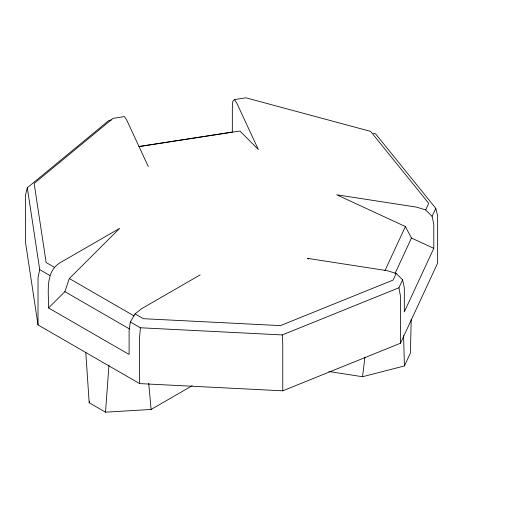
<?xml version="1.0" encoding="UTF-8"?>
<svg xmlns="http://www.w3.org/2000/svg" width="510" height="510" viewBox="0 0 510 510"><rect width="100%" height="100%" fill="white"/><g stroke="black" fill="none" stroke-linecap="round" stroke-linejoin="round"><path stroke-width="0.76" d="M433.8 248.357L433.8 224.253L432.091 216.31L425.671 209.941L416.708 207.162L336.715 194.788L405.399 226.548L411.474 238.036L433.8 248.357L404.309 311.89L404.309 287.787L402.607 279.843L396.187 273.475L387.224 270.695L307.224 258.321L308.671 258.991M411.219 319.247L410.397 353.073L404.417 365.95L362.559 376.731L328.893 371.522M192.168 385.738L151.107 409.441L105.519 412.188L108.968 365.052M200.175 274.884L141.614 308.69L135.054 313.873L130.35 321.957L140.416 327.771L139.625 336.434L139.625 383.59L282.763 390.819L400.458 343.243L437.65 263.109L437.65 215.959L435.782 208.367L375.596 133.856L373.294 133.237M362.559 376.731L364.911 357.185M48.546 307.957L64.885 291.656L69.334 278.536L119.614 228.372L61.053 262.185C44.497 271.263 48.858 292.453 48.546 307.957L129.1 354.469L129.1 330.365L130.35 321.957M105.519 412.188L89.186 402.76L89.467 401.211M111.282 120.035L108.993 120.392L27.311 187.737L39.723 269.637L38.02 277.778L38.02 324.934L139.625 383.59M27.311 187.737L25.5 195.139L25.5 242.295L38.02 324.934M384.961 270.587L405.399 226.548M395.059 273.417L411.474 238.036M396.187 273.475L393.127 280.066L280.443 325.616L143.406 318.699L135.054 313.873M425.671 209.941L428.731 203.35L370.591 131.376L245.922 97.812L234.511 99.577L232.79 101.241L232.33 107.935L232.33 132.045L138.796 146.51M400.458 343.243L400.458 296.087L398.922 287.78L402.607 279.843M432.091 216.31L435.782 208.367M140.416 327.771L282.272 334.936L398.922 287.78M139.326 146.587L239.942 131.019L258.347 149.545L236.908 103.358L234.511 99.577M54.493 267.361L46.136 262.542L34.151 183.422L113.048 118.365L124.465 116.599L126.869 120.379L148.302 166.566M69.334 278.536L134.053 315.9M39.723 269.637L49.789 275.451M64.885 291.656L129.604 329.02M148.729 383.405L151.107 409.441M85.782 352.353L89.186 402.76M282.272 334.936L282.763 343.67L282.763 390.819M403.595 335.707L404.417 365.95"/></g></svg>
